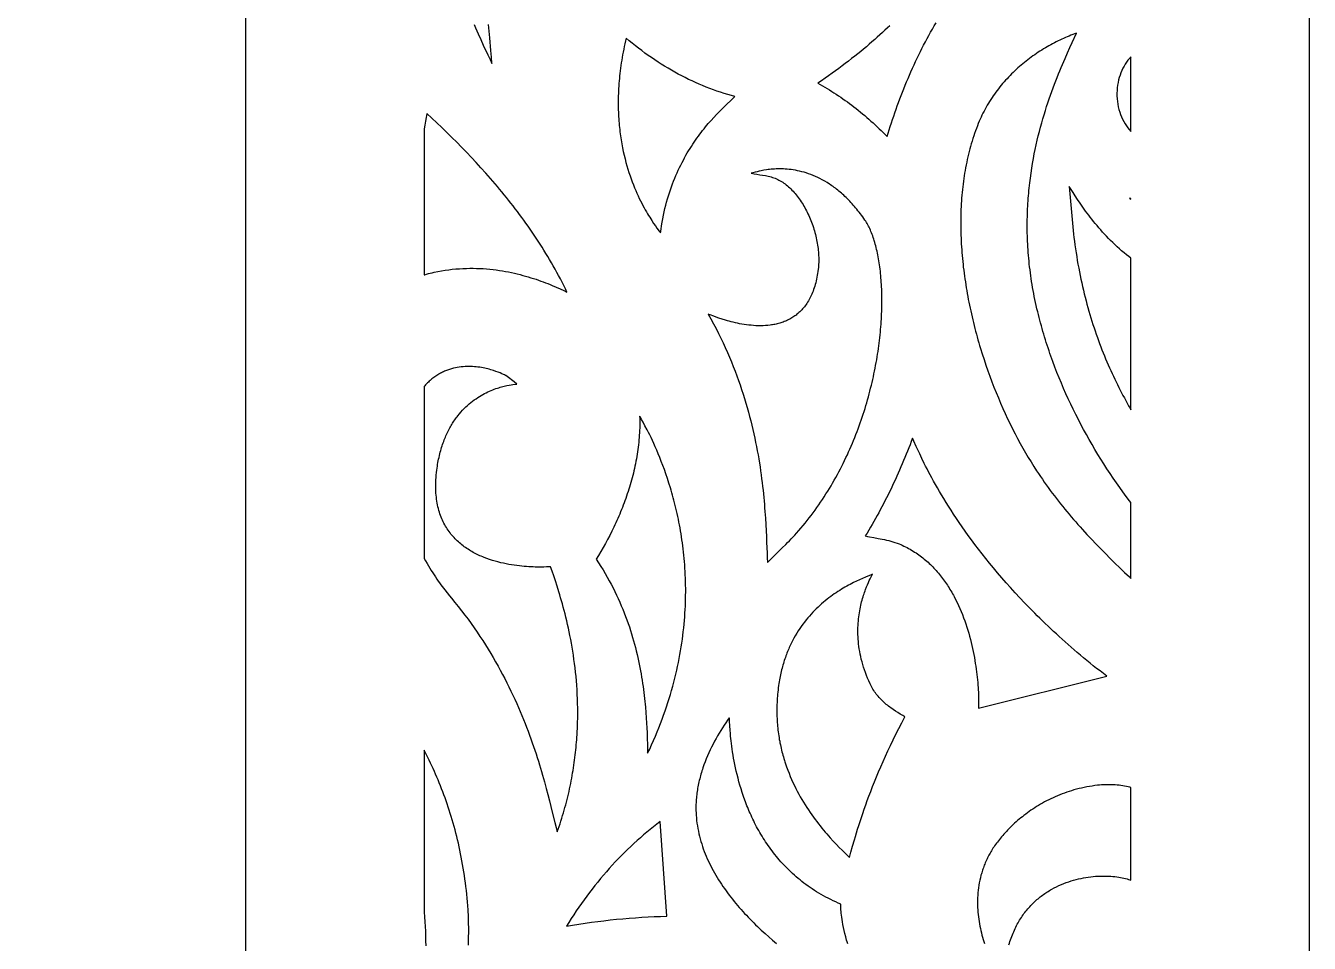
# Model space of a CAD drawing. Extents: x -750 to 750, y -1000 to 1000.
# Drawn here: x 462.2 to 750, y -590.3 to -384.6 of the extents above; entities that cross this region are included whole.
import ezdxf

# ---------------------------------------------------------------- set-up
doc = ezdxf.new("R2010")
doc.units = 0
doc.layers.add('LAYER_1', color=18, linetype='CONTINUOUS')

msp = doc.modelspace()

# ---------------------------------------------------------------- linework, layer by layer
at = {"layer": 'LAYER_1'}
msp.add_lwpolyline([(750, 1000), (750, -1000), (511.5, -1000), (511.5, -26.78, -0.552147), (473.91, 68.45, -0.070235), (474.88, 69.45, 0.182251), (510.5, 127.16, -0.489736), (485.57, 203.28, -0.214305), (489.06, 205.44, 1), (483.05, 250.67, -0.426497), (477.41, 255.17), (475.67, 274.46, -0.515467)], format="xyb", dxfattribs=at)
for points in [[(562.77, -384.37), (563.07, -385.08), (563.66, -386.43), (564.23, -387.72), (564.79, -388.94), (565.83, -391.16), (566.29, -392.17), (566.72, -393.09), (566.61, -391.65), (566.49, -390.2), (566.23, -387.29), (565.98, -384.37)], [(655.94, -384.6), (655.4, -385.11), (654.85, -385.63), (654.29, -386.15), (653.72, -386.68), (653.13, -387.2), (652.54, -387.73), (651.94, -388.25), (651.32, -388.78), (650.69, -389.31), (650.05, -389.84), (649.4, -390.38), (648.74, -390.91), (648.06, -391.45), (647.38, -391.99), (646.68, -392.53), (645.96, -393.08), (645.24, -393.62), (644.5, -394.17), (643.75, -394.72), (642.99, -395.28), (642.21, -395.83), (641.42, -396.39), (640.61, -396.95), (639.8, -397.51), (640.32, -397.8), (640.84, -398.09), (641.36, -398.39), (641.87, -398.7), (642.39, -399.01), (642.9, -399.32), (643.41, -399.65), (643.92, -399.98), (644.43, -400.31), (644.93, -400.65), (645.43, -401), (645.93, -401.35), (646.43, -401.7), (646.92, -402.07), (647.41, -402.43), (647.9, -402.81), (648.39, -403.18), (648.87, -403.57), (649.35, -403.96), (649.83, -404.35), (650.3, -404.75), (650.78, -405.15), (651.24, -405.56), (651.71, -405.98), (652.17, -406.4), (652.63, -406.82), (653.09, -407.25), (653.54, -407.69), (653.99, -408.12), (654.44, -408.57), (654.88, -409.02), (655.32, -409.47), (655.55, -408.71), (655.79, -407.94), (656.04, -407.18), (656.29, -406.41), (656.54, -405.64), (656.8, -404.87), (657.07, -404.1), (657.34, -403.33), (657.62, -402.56), (657.9, -401.79), (658.19, -401.02), (658.48, -400.25), (658.78, -399.49), (659.08, -398.72), (659.39, -397.95), (659.7, -397.19), (660.02, -396.43), (660.35, -395.67), (660.68, -394.91), (661.01, -394.15), (661.36, -393.4), (661.7, -392.65), (662.06, -391.9), (662.41, -391.16), (662.78, -390.42), (663.15, -389.68), (663.52, -388.95), (663.9, -388.22), (664.29, -387.5), (664.68, -386.78), (665.08, -386.07), (665.48, -385.36), (665.89, -384.66), (666.31, -383.96)], [(646.49, -590.42), (646.37, -590.01), (646.25, -589.62), (646.04, -588.84), (645.85, -588.11), (645.68, -587.41), (645.54, -586.74), (645.41, -586.11), (645.31, -585.52), (645.22, -584.97), (645.15, -584.45), (645.09, -583.98), (645.04, -583.54), (645.01, -583.14), (644.98, -582.79), (644.97, -582.47), (644.96, -582.2), (644.96, -581.78), (644.96, -581.53), (644.38, -581.28), (643.8, -581.03), (643.24, -580.76), (642.68, -580.49), (642.13, -580.22), (641.59, -579.94), (641.07, -579.65), (640.54, -579.35), (640.03, -579.05), (639.53, -578.75), (639.03, -578.44), (638.55, -578.12), (638.07, -577.8), (637.6, -577.47), (637.14, -577.14), (636.68, -576.8), (636.24, -576.46), (635.8, -576.11), (635.37, -575.76), (634.95, -575.4), (634.54, -575.04), (634.13, -574.67), (633.74, -574.3), (633.35, -573.93), (632.96, -573.56), (632.59, -573.17), (632.22, -572.79), (631.86, -572.4), (631.51, -572.01), (631.16, -571.62), (630.82, -571.22), (630.49, -570.82), (630.16, -570.42), (629.85, -570.02), (629.53, -569.61), (629.23, -569.2), (628.93, -568.79), (628.64, -568.38), (628.36, -567.96), (628.08, -567.54), (627.81, -567.13), (627.54, -566.71), (627.28, -566.28), (627.03, -565.86), (626.78, -565.44), (626.54, -565.01), (626.3, -564.59), (626.07, -564.16), (625.85, -563.73), (625.63, -563.31), (625.42, -562.88), (625.21, -562.45), (625.01, -562.02), (624.81, -561.6), (624.62, -561.17), (624.43, -560.74), (624.25, -560.32), (624.08, -559.89), (623.91, -559.46), (623.74, -559.04), (623.58, -558.62), (623.42, -558.2), (623.13, -557.36), (622.85, -556.52), (622.58, -555.7), (622.34, -554.88), (622.11, -554.08), (621.9, -553.28), (621.7, -552.49), (621.52, -551.72), (621.35, -550.97), (621.19, -550.22), (621.05, -549.5), (620.92, -548.79), (620.8, -548.1), (620.69, -547.42), (620.59, -546.77), (620.51, -546.14), (620.43, -545.54), (620.36, -544.95), (620.3, -544.39), (620.24, -543.86), (620.2, -543.35), (620.12, -542.43), (620.06, -541.62), (619.99, -540.4), (619.97, -540.01), (619.96, -539.87), (619.95, -539.77), (619.56, -540.31), (619.17, -540.86), (618.79, -541.43), (618.42, -542), (618.04, -542.59), (617.68, -543.19), (617.32, -543.79), (616.97, -544.41), (616.63, -545.03), (616.3, -545.67), (615.98, -546.31), (615.66, -546.96), (615.36, -547.61), (615.07, -548.27), (614.79, -548.94), (614.52, -549.62), (614.27, -550.3), (614.03, -550.99), (613.91, -551.33), (613.8, -551.68), (613.7, -552.03), (613.59, -552.38), (613.49, -552.73), (613.4, -553.08), (613.31, -553.43), (613.22, -553.78), (613.14, -554.13), (613.06, -554.49), (612.99, -554.84), (612.92, -555.2), (612.85, -555.56), (612.79, -555.91), (612.74, -556.27), (612.69, -556.63), (612.64, -556.99), (612.6, -557.35), (612.56, -557.71), (612.53, -558.07), (612.51, -558.43), (612.49, -558.79), (612.47, -559.15), (612.46, -559.51), (612.46, -559.87), (612.46, -560.23), (612.46, -560.59), (612.48, -560.95), (612.51, -561.56), (612.56, -562.17), (612.62, -562.77), (612.69, -563.37), (612.78, -563.96), (612.88, -564.55), (613, -565.14), (613.12, -565.73), (613.26, -566.31), (613.41, -566.88), (613.57, -567.45), (613.75, -568.02), (613.93, -568.59), (614.12, -569.15), (614.33, -569.7), (614.55, -570.26), (614.77, -570.81), (615.01, -571.35), (615.26, -571.89), (615.51, -572.43), (615.77, -572.96), (616.05, -573.49), (616.33, -574.01), (616.62, -574.53), (616.92, -575.05), (617.22, -575.56), (617.54, -576.07), (617.86, -576.57), (618.19, -577.07), (618.52, -577.56), (618.86, -578.05), (619.21, -578.54), (619.57, -579.02), (619.92, -579.5), (620.29, -579.97), (620.66, -580.44), (621.04, -580.91), (621.42, -581.37), (621.8, -581.82), (622.19, -582.27), (622.58, -582.72), (622.98, -583.16), (623.38, -583.6), (623.79, -584.03), (624.19, -584.46), (624.6, -584.88), (625.02, -585.3), (625.43, -585.72), (625.85, -586.13), (626.26, -586.53), (627.11, -587.33), (627.95, -588.1), (628.8, -588.86), (629.64, -589.6), (630.49, -590.32)], [(561.43, -590.75), (561.47, -589.8), (561.5, -588.83), (561.52, -587.85), (561.52, -586.86), (561.5, -585.86), (561.49, -585.36), (561.47, -584.85), (561.45, -584.34), (561.43, -583.83), (561.4, -583.31), (561.37, -582.79), (561.3, -581.91), (561.23, -581.03), (561.15, -580.16), (561.07, -579.3), (560.98, -578.44), (560.88, -577.59), (560.77, -576.74), (560.66, -575.91), (560.54, -575.08), (560.42, -574.25), (560.28, -573.43), (560.15, -572.62), (560, -571.81), (559.85, -571.01), (559.69, -570.22), (559.53, -569.43), (559.36, -568.65), (559.19, -567.88), (559.01, -567.11), (558.82, -566.35), (558.63, -565.59), (558.44, -564.84), (558.24, -564.1), (558.03, -563.36), (557.82, -562.63), (557.6, -561.91), (557.38, -561.19), (557.15, -560.48), (556.92, -559.77), (556.68, -559.07), (556.44, -558.38), (556.2, -557.69), (555.95, -557.01), (555.69, -556.33), (555.44, -555.66), (555.18, -555), (554.91, -554.34), (554.64, -553.68), (554.37, -553.04), (554.09, -552.4), (553.81, -551.76), (553.52, -551.13), (553.24, -550.51), (552.95, -549.9), (552.65, -549.28), (552.35, -548.68), (552.05, -548.08), (551.75, -547.49), (551.5, -547.01), (551.5, -582.92), (551.54, -583.33), (551.61, -584.39), (551.68, -585.46), (551.74, -586.53), (551.79, -587.6), (551.83, -588.68), (551.86, -589.76), (551.89, -590.84)], [(682.65, -590.68), (682.76, -590.29), (682.88, -589.9), (683.01, -589.52), (683.14, -589.15), (683.27, -588.78), (683.41, -588.41), (683.56, -588.05), (683.71, -587.7), (683.86, -587.36), (684.02, -587.02), (684.18, -586.68), (684.34, -586.35), (684.52, -586.03), (684.69, -585.72), (684.87, -585.4), (685.05, -585.1), (685.24, -584.8), (685.43, -584.5), (685.62, -584.22), (685.82, -583.93), (686.02, -583.65), (686.23, -583.38), (686.43, -583.11), (686.65, -582.85), (686.86, -582.59), (687.08, -582.34), (687.3, -582.1), (687.52, -581.86), (687.75, -581.62), (687.98, -581.39), (688.21, -581.16), (688.45, -580.94), (688.68, -580.72), (688.92, -580.51), (689.17, -580.31), (689.41, -580.1), (689.66, -579.91), (689.91, -579.72), (690.16, -579.53), (690.41, -579.35), (690.67, -579.17), (690.92, -578.99), (691.18, -578.82), (691.44, -578.66), (691.71, -578.5), (691.97, -578.34), (692.23, -578.19), (692.77, -577.9), (693.31, -577.63), (693.85, -577.37), (694.4, -577.13), (694.94, -576.91), (695.5, -576.7), (696.05, -576.51), (696.6, -576.33), (697.16, -576.16), (697.71, -576.01), (698.26, -575.88), (698.81, -575.76), (699.36, -575.65), (699.9, -575.55), (700.44, -575.47), (700.98, -575.4), (701.51, -575.34), (702.04, -575.29), (702.56, -575.26), (703.07, -575.24), (703.57, -575.22), (704.07, -575.22), (704.56, -575.23), (705.03, -575.24), (705.5, -575.27), (705.96, -575.31), (706.4, -575.35), (706.84, -575.4), (707.26, -575.46), (707.66, -575.53), (708.05, -575.61), (708.43, -575.69), (708.79, -575.78), (709.14, -575.88), (709.47, -575.98), (709.78, -576.09), (710, -576.18), (710, -555.37), (709.79, -555.31), (709.38, -555.22), (708.98, -555.14), (708.57, -555.06), (708.16, -554.99), (707.75, -554.93), (707.33, -554.88), (706.91, -554.84), (706.49, -554.8), (706.06, -554.77), (705.63, -554.76), (705.2, -554.75), (704.76, -554.75), (704.32, -554.76), (703.88, -554.78), (703.43, -554.8), (702.98, -554.84), (702.53, -554.89), (701.91, -554.96), (701.3, -555.05), (700.7, -555.15), (700.1, -555.26), (699.51, -555.37), (698.93, -555.5), (698.36, -555.64), (697.79, -555.78), (697.23, -555.94), (696.68, -556.1), (696.14, -556.27), (695.6, -556.45), (695.07, -556.64), (694.55, -556.83), (694.03, -557.03), (693.52, -557.24), (693.02, -557.46), (692.53, -557.68), (692.04, -557.91), (691.56, -558.14), (691.09, -558.38), (690.63, -558.63), (690.17, -558.88), (689.72, -559.14), (689.28, -559.4), (688.85, -559.66), (688.42, -559.93), (688, -560.21), (687.59, -560.48), (687.19, -560.76), (686.79, -561.05), (686.4, -561.34), (686.02, -561.62), (685.65, -561.92), (685.29, -562.21), (684.93, -562.51), (684.58, -562.81), (684.24, -563.11), (683.9, -563.41), (683.58, -563.71), (683.26, -564.01), (682.95, -564.31), (682.65, -564.62), (682.35, -564.92), (682.07, -565.22), (681.79, -565.52), (681.52, -565.83), (681.25, -566.13), (681, -566.42), (680.75, -566.72), (680.51, -567.02), (680.28, -567.31), (680.06, -567.6), (679.84, -567.89), (679.64, -568.17), (679.44, -568.46), (679.25, -568.73), (679.07, -569.01), (678.89, -569.28), (678.73, -569.55), (678.57, -569.81), (678.42, -570.07), (678.28, -570.32), (678.15, -570.57), (678, -570.85), (677.86, -571.12), (677.73, -571.4), (677.6, -571.68), (677.47, -571.96), (677.35, -572.24), (677.24, -572.53), (677.12, -572.81), (677.02, -573.09), (676.91, -573.37), (676.81, -573.65), (676.72, -573.93), (676.63, -574.21), (676.54, -574.49), (676.46, -574.77), (676.38, -575.06), (676.24, -575.62), (676.11, -576.18), (676, -576.74), (675.9, -577.3), (675.82, -577.86), (675.75, -578.42), (675.7, -578.97), (675.65, -579.53), (675.63, -580.08), (675.61, -580.63), (675.61, -581.18), (675.61, -581.72), (675.63, -582.26), (675.66, -582.8), (675.7, -583.34), (675.75, -583.87), (675.81, -584.4), (675.88, -584.92), (675.96, -585.44), (676.05, -585.96), (676.14, -586.47), (676.24, -586.97), (676.35, -587.47), (676.47, -587.97), (676.6, -588.46), (676.72, -588.94), (676.86, -589.42), (677, -589.89), (677.15, -590.35)]]:
    msp.add_lwpolyline(points, dxfattribs=at)
for points in [[(596.68, -388.02), (596.53, -388.65), (596.4, -389.28), (596.27, -389.9), (596.15, -390.51), (596.03, -391.12), (595.92, -391.73), (595.82, -392.34), (595.73, -392.93), (595.64, -393.53), (595.56, -394.12), (595.48, -394.7), (595.41, -395.29), (595.35, -395.86), (595.29, -396.43), (595.24, -397), (595.2, -397.57), (595.16, -398.13), (595.12, -398.68), (595.09, -399.23), (595.07, -399.78), (595.05, -400.32), (595.04, -400.85), (595.04, -401.39), (595.03, -401.92), (595.04, -402.44), (595.05, -402.96), (595.06, -403.47), (595.08, -403.98), (595.1, -404.49), (595.13, -404.99), (595.16, -405.49), (595.19, -405.98), (595.23, -406.47), (595.28, -406.95), (595.32, -407.43), (595.38, -407.9), (595.43, -408.37), (595.49, -408.83), (595.56, -409.29), (595.62, -409.75), (595.69, -410.2), (595.77, -410.65), (595.84, -411.09), (595.92, -411.53), (596.01, -411.96), (596.18, -412.81), (596.37, -413.64), (596.57, -414.46), (596.78, -415.25), (597, -416.03), (597.22, -416.79), (597.45, -417.53), (597.69, -418.25), (597.94, -418.95), (598.19, -419.63), (598.45, -420.29), (598.71, -420.94), (598.97, -421.56), (599.23, -422.17), (599.5, -422.75), (599.77, -423.32), (600.04, -423.87), (600.3, -424.4), (600.57, -424.91), (600.83, -425.4), (601.09, -425.87), (601.35, -426.32), (601.6, -426.75), (601.85, -427.16), (602.09, -427.55), (602.32, -427.92), (602.55, -428.27), (602.98, -428.91), (603.37, -429.48), (603.71, -429.96), (604.24, -430.68), (604.41, -430.91), (604.51, -431.07), (604.63, -430.25), (604.75, -429.44), (604.88, -428.65), (605.03, -427.87), (605.18, -427.1), (605.35, -426.34), (605.52, -425.6), (605.7, -424.86), (605.89, -424.14), (606.1, -423.44), (606.3, -422.74), (606.52, -422.06), (606.75, -421.38), (606.98, -420.72), (607.22, -420.07), (607.46, -419.43), (607.72, -418.81), (607.98, -418.19), (608.24, -417.59), (608.51, -416.99), (608.79, -416.41), (609.07, -415.84), (609.35, -415.28), (609.64, -414.73), (609.93, -414.19), (610.23, -413.66), (610.53, -413.14), (610.83, -412.63), (611.14, -412.13), (611.45, -411.65), (611.76, -411.17), (612.07, -410.7), (612.39, -410.24), (612.7, -409.8), (613.02, -409.36), (613.34, -408.93), (613.65, -408.51), (613.97, -408.1), (614.29, -407.7), (614.61, -407.31), (614.92, -406.93), (615.24, -406.56), (615.55, -406.19), (615.86, -405.84), (616.47, -405.16), (617.08, -404.51), (617.67, -403.9), (618.24, -403.32), (618.8, -402.77), (619.33, -402.26), (620.33, -401.32), (621.22, -400.5), (620.4, -400.28), (619.59, -400.04), (618.78, -399.8), (617.98, -399.54), (617.17, -399.26), (616.37, -398.98), (615.57, -398.68), (614.77, -398.37), (613.97, -398.04), (613.18, -397.71), (612.39, -397.36), (611.6, -397), (610.82, -396.63), (610.04, -396.24), (609.27, -395.85), (608.49, -395.44), (607.73, -395.02), (606.96, -394.59), (606.2, -394.15), (605.45, -393.69), (604.7, -393.23), (603.96, -392.75), (603.22, -392.26), (602.48, -391.76), (601.75, -391.25), (601.03, -390.73), (600.32, -390.2), (599.6, -389.66), (598.9, -389.11), (598.2, -388.54), (597.51, -387.97), (596.83, -387.39)], [(697.38, -386.45), (696.97, -386.6), (696.56, -386.76), (696.14, -386.92), (695.73, -387.09), (695.32, -387.27), (694.9, -387.45), (694.49, -387.63), (694.08, -387.83), (693.67, -388.02), (693.26, -388.23), (692.85, -388.44), (692.44, -388.65), (692.03, -388.87), (691.62, -389.1), (691.22, -389.33), (690.81, -389.57), (690.41, -389.81), (690.01, -390.06), (689.61, -390.31), (689.22, -390.57), (688.82, -390.83), (688.43, -391.1), (688.04, -391.37), (687.65, -391.65), (687.27, -391.94), (686.88, -392.23), (686.5, -392.53), (686.13, -392.83), (685.75, -393.13), (685.38, -393.44), (685.02, -393.76), (684.65, -394.08), (684.29, -394.41), (683.94, -394.74), (683.59, -395.08), (683.24, -395.42), (682.89, -395.77), (682.55, -396.12), (682.22, -396.48), (681.89, -396.84), (681.56, -397.21), (681.24, -397.58), (680.92, -397.96), (680.61, -398.34), (680.3, -398.73), (680, -399.12), (679.7, -399.52), (679.41, -399.92), (679.13, -400.32), (678.85, -400.73), (678.57, -401.15), (678.3, -401.57), (678.04, -402), (677.79, -402.43), (677.54, -402.86), (677.29, -403.3), (677.06, -403.75), (676.83, -404.19), (676.6, -404.65), (676.39, -405.11), (676.18, -405.57), (675.98, -406.04), (675.78, -406.51), (675.56, -407.07), (675.35, -407.63), (675.14, -408.19), (674.94, -408.76), (674.75, -409.33), (674.56, -409.91), (674.38, -410.48), (674.2, -411.07), (674.04, -411.65), (673.88, -412.24), (673.72, -412.83), (673.57, -413.42), (673.43, -414.02), (673.3, -414.61), (673.17, -415.22), (673.04, -415.82), (672.93, -416.43), (672.82, -417.04), (672.71, -417.65), (672.61, -418.26), (672.52, -418.88), (672.43, -419.49), (672.35, -420.12), (672.28, -420.74), (672.21, -421.36), (672.15, -421.99), (672.09, -422.62), (672.04, -423.25), (671.99, -423.88), (671.95, -424.51), (671.92, -425.15), (671.89, -425.79), (671.87, -426.42), (671.85, -427.06), (671.84, -427.7), (671.83, -428.35), (671.83, -428.99), (671.83, -429.64), (671.84, -430.28), (671.86, -430.93), (671.88, -431.58), (671.9, -432.23), (671.93, -432.88), (671.97, -433.53), (672.01, -434.18), (672.05, -434.83), (672.1, -435.48), (672.16, -436.14), (672.22, -436.79), (672.28, -437.44), (672.35, -438.1), (672.42, -438.75), (672.5, -439.41), (672.59, -440.06), (672.68, -440.72), (672.77, -441.37), (672.87, -442.03), (672.97, -442.68), (673.07, -443.34), (673.18, -443.99), (673.3, -444.65), (673.42, -445.3), (673.54, -445.96), (673.67, -446.61), (673.8, -447.26), (673.94, -447.91), (674.08, -448.56), (674.22, -449.21), (674.37, -449.86), (674.53, -450.51), (674.68, -451.16), (674.84, -451.81), (675.01, -452.45), (675.18, -453.1), (675.35, -453.74), (675.52, -454.38), (675.7, -455.02), (675.89, -455.66), (676.07, -456.3), (676.26, -456.93), (676.66, -458.2), (677.06, -459.46), (677.48, -460.71), (677.91, -461.96), (678.36, -463.2), (678.82, -464.42), (679.29, -465.64), (679.77, -466.85), (680.27, -468.04), (680.77, -469.23), (681.29, -470.4), (681.81, -471.57), (682.35, -472.72), (682.9, -473.85), (683.46, -474.97), (684.02, -476.08), (684.6, -477.17), (685.18, -478.25), (685.77, -479.31), (686.37, -480.36), (686.98, -481.39), (687.6, -482.4), (688.22, -483.39), (688.85, -484.37), (689.27, -485.01), (689.7, -485.65), (690.14, -486.28), (690.58, -486.91), (691.02, -487.54), (691.46, -488.16), (691.92, -488.77), (692.37, -489.38), (692.83, -489.99), (693.29, -490.59), (693.76, -491.19), (694.23, -491.78), (694.7, -492.37), (695.18, -492.96), (695.66, -493.54), (696.14, -494.12), (696.63, -494.7), (697.12, -495.27), (697.62, -495.84), (698.11, -496.4), (698.61, -496.97), (699.12, -497.53), (700.13, -498.64), (701.15, -499.73), (702.19, -500.82), (703.23, -501.9), (704.28, -502.96), (705.34, -504.02), (706.41, -505.07), (707.48, -506.12), (708.56, -507.16), (709.65, -508.19), (710, -508.52), (710, -491.52), (709.71, -491.14), (708.96, -490.14), (708.22, -489.12), (707.48, -488.1), (706.76, -487.07), (706.04, -486.03), (705.33, -484.98), (704.63, -483.92), (703.94, -482.85), (703.26, -481.78), (702.59, -480.7), (701.93, -479.61), (701.28, -478.51), (700.65, -477.4), (700.02, -476.28), (699.4, -475.16), (698.8, -474.03), (698.21, -472.89), (697.63, -471.75), (697.06, -470.6), (696.5, -469.44), (695.95, -468.27), (695.42, -467.1), (694.9, -465.92), (694.4, -464.73), (693.9, -463.53), (693.42, -462.33), (692.96, -461.13), (692.51, -459.91), (692.07, -458.69), (691.85, -458.08), (691.64, -457.47), (691.44, -456.85), (691.23, -456.24), (691.03, -455.62), (690.84, -455), (690.65, -454.38), (690.46, -453.75), (690.27, -453.13), (690.09, -452.5), (689.92, -451.88), (689.74, -451.25), (689.58, -450.62), (689.41, -449.99), (689.25, -449.36), (689.09, -448.72), (688.93, -448.04), (688.77, -447.35), (688.62, -446.67), (688.47, -445.99), (688.33, -445.32), (688.2, -444.64), (688.08, -443.97), (687.96, -443.3), (687.84, -442.64), (687.74, -441.97), (687.63, -441.31), (687.54, -440.65), (687.45, -439.99), (687.37, -439.34), (687.29, -438.69), (687.21, -438.04), (687.15, -437.39), (687.09, -436.75), (687.03, -436.11), (686.98, -435.47), (686.94, -434.83), (686.9, -434.2), (686.86, -433.57), (686.83, -432.94), (686.81, -432.32), (686.79, -431.69), (686.77, -431.08), (686.76, -430.46), (686.76, -429.85), (686.76, -429.23), (686.76, -428.63), (686.77, -428.02), (686.78, -427.42), (686.8, -426.82), (686.82, -426.22), (686.84, -425.63), (686.87, -425.04), (686.91, -424.45), (686.95, -423.87), (686.99, -423.29), (687.03, -422.71), (687.08, -422.13), (687.14, -421.56), (687.19, -420.99), (687.26, -420.43), (687.32, -419.86), (687.46, -418.75), (687.61, -417.64), (687.77, -416.55), (687.95, -415.48), (688.14, -414.41), (688.34, -413.36), (688.55, -412.33), (688.77, -411.3), (689, -410.3), (689.23, -409.3), (689.48, -408.32), (689.73, -407.36), (689.99, -406.4), (690.26, -405.47), (690.53, -404.55), (690.81, -403.64), (691.09, -402.75), (691.38, -401.87), (691.67, -401.01), (691.96, -400.16), (692.25, -399.34), (692.55, -398.52), (692.85, -397.72), (693.15, -396.94), (693.45, -396.18), (693.75, -395.43), (694.05, -394.7), (694.34, -393.99), (694.64, -393.29), (695.22, -391.94), (695.78, -390.67), (696.33, -389.47), (696.85, -388.34), (697.8, -386.3)], [(706.86, -399.72), (706.87, -400.36), (706.9, -400.99), (706.96, -401.61), (707.05, -402.22), (707.17, -402.82), (707.31, -403.4), (707.48, -403.97), (707.68, -404.53), (707.89, -405.07), (708.13, -405.59), (708.39, -406.09), (708.68, -406.58), (708.98, -407.04), (709.3, -407.49), (709.64, -407.91), (710, -408.31), (710, -391.55), (709.66, -391.93), (709.33, -392.33), (709.02, -392.75), (708.73, -393.19), (708.45, -393.65), (708.2, -394.13), (707.96, -394.63), (707.75, -395.14), (707.55, -395.67), (707.38, -396.21), (707.23, -396.77), (707.11, -397.33), (707.01, -397.92), (706.93, -398.51), (706.88, -399.11)], [(552, -405.16), (551.86, -406.03), (551.71, -406.88), (551.55, -407.73), (551.5, -407.99), (551.5, -440.46), (551.64, -440.42), (552.06, -440.3), (552.48, -440.19), (552.9, -440.09), (553.32, -439.99), (553.73, -439.89), (554.56, -439.72), (555.39, -439.57), (556.2, -439.44), (557.02, -439.32), (557.82, -439.22), (558.62, -439.14), (559.42, -439.08), (560.21, -439.04), (560.99, -439.01), (561.76, -438.99), (562.53, -438.99), (563.29, -439), (564.04, -439.03), (564.79, -439.07), (565.52, -439.13), (566.25, -439.19), (566.97, -439.27), (567.68, -439.36), (568.39, -439.46), (569.08, -439.57), (569.76, -439.69), (570.44, -439.81), (571.1, -439.95), (571.76, -440.09), (572.4, -440.24), (573.04, -440.4), (573.66, -440.57), (574.27, -440.73), (574.87, -440.91), (575.47, -441.09), (576.04, -441.27), (576.61, -441.46), (577.17, -441.65), (577.71, -441.84), (578.24, -442.03), (578.76, -442.23), (579.26, -442.43), (579.75, -442.62), (580.23, -442.82), (581.15, -443.21), (582.01, -443.59), (582.81, -443.96), (583.55, -444.31), (583.19, -443.57), (582.82, -442.83), (582.44, -442.09), (582.06, -441.36), (581.67, -440.63), (581.28, -439.9), (580.88, -439.18), (580.48, -438.47), (580.07, -437.75), (579.66, -437.05), (579.24, -436.34), (578.82, -435.65), (578.39, -434.95), (577.96, -434.26), (577.52, -433.57), (577.08, -432.89), (576.63, -432.21), (576.18, -431.54), (575.73, -430.87), (575.27, -430.2), (574.81, -429.54), (574.34, -428.88), (573.87, -428.22), (573.39, -427.57), (572.91, -426.92), (572.43, -426.28), (571.94, -425.64), (571.45, -425), (570.96, -424.37), (570.46, -423.74), (569.96, -423.11), (569.46, -422.49), (568.95, -421.87), (568.44, -421.26), (567.93, -420.65), (567.41, -420.04), (566.89, -419.43), (566.37, -418.83), (565.32, -417.64), (564.26, -416.46), (563.19, -415.29), (562.11, -414.14), (561.03, -412.99), (559.93, -411.86), (558.83, -410.74), (557.72, -409.64), (556.61, -408.54), (555.5, -407.46), (554.37, -406.39), (553.25, -405.32), (552.12, -404.27)], [(630.82, -416.7), (630.43, -416.72), (630.05, -416.73), (629.68, -416.76), (629.31, -416.79), (628.96, -416.83), (628.63, -416.87), (628.3, -416.91), (627.69, -417.01), (627.12, -417.11), (626.62, -417.22), (626.17, -417.33), (625.78, -417.44), (625.19, -417.6), (625, -417.66), (624.88, -417.69), (625.51, -417.8), (626.15, -417.91), (626.78, -418.01), (627.42, -418.11), (628.06, -418.22), (628.37, -418.29), (628.69, -418.36), (629, -418.43), (629.31, -418.52), (629.62, -418.61), (629.93, -418.71), (630.22, -418.81), (630.51, -418.93), (630.8, -419.06), (631.08, -419.21), (631.36, -419.36), (631.64, -419.52), (631.91, -419.7), (632.18, -419.88), (632.45, -420.08), (632.72, -420.28), (632.98, -420.5), (633.24, -420.72), (633.49, -420.95), (633.75, -421.2), (634, -421.45), (634.24, -421.71), (634.48, -421.97), (634.72, -422.25), (634.95, -422.53), (635.18, -422.82), (635.41, -423.12), (635.63, -423.43), (635.85, -423.74), (636.06, -424.06), (636.27, -424.38), (636.47, -424.71), (636.67, -425.05), (636.87, -425.39), (637.05, -425.74), (637.24, -426.09), (637.42, -426.44), (637.59, -426.8), (637.76, -427.17), (637.93, -427.54), (638.08, -427.91), (638.24, -428.29), (638.38, -428.67), (638.52, -429.05), (638.66, -429.43), (638.79, -429.82), (638.91, -430.21), (639.03, -430.6), (639.14, -430.99), (639.25, -431.39), (639.35, -431.78), (639.44, -432.18), (639.52, -432.58), (639.6, -432.98), (639.68, -433.37), (639.74, -433.77), (639.8, -434.17), (639.85, -434.57), (639.89, -434.96), (639.93, -435.36), (639.96, -435.75), (639.98, -436.14), (640, -436.54), (640, -436.92), (640, -437.31), (640, -437.69), (639.98, -438.08), (639.96, -438.45), (639.92, -438.83), (639.88, -439.2), (639.82, -439.67), (639.75, -440.12), (639.68, -440.56), (639.6, -441), (639.51, -441.42), (639.42, -441.83), (639.32, -442.24), (639.21, -442.63), (639.1, -443.01), (638.98, -443.38), (638.86, -443.74), (638.73, -444.1), (638.6, -444.44), (638.46, -444.77), (638.31, -445.1), (638.16, -445.41), (638, -445.72), (637.84, -446.02), (637.68, -446.3), (637.5, -446.58), (637.33, -446.85), (637.15, -447.12), (636.96, -447.37), (636.78, -447.61), (636.58, -447.85), (636.39, -448.08), (636.18, -448.3), (635.98, -448.51), (635.77, -448.72), (635.56, -448.92), (635.34, -449.11), (635.12, -449.29), (634.9, -449.46), (634.67, -449.63), (634.44, -449.79), (634.21, -449.95), (633.98, -450.09), (633.74, -450.23), (633.5, -450.37), (633.26, -450.49), (633.01, -450.61), (632.76, -450.73), (632.51, -450.84), (632.26, -450.94), (632.01, -451.03), (631.75, -451.12), (631.5, -451.21), (631.24, -451.29), (630.98, -451.36), (630.71, -451.43), (630.45, -451.49), (630.19, -451.55), (629.92, -451.6), (629.65, -451.65), (629.39, -451.69), (629.12, -451.73), (628.58, -451.79), (628.04, -451.83), (627.5, -451.86), (626.96, -451.87), (626.42, -451.87), (625.89, -451.85), (625.35, -451.82), (624.82, -451.77), (624.3, -451.72), (623.78, -451.65), (623.27, -451.58), (622.76, -451.5), (622.26, -451.41), (621.78, -451.31), (621.3, -451.21), (620.83, -451.1), (620.38, -450.99), (619.94, -450.87), (619.51, -450.75), (619.1, -450.63), (618.32, -450.39), (617.61, -450.16), (616.98, -449.94), (616.44, -449.74), (615.62, -449.42), (615.37, -449.32), (615.24, -449.27), (615.84, -450.35), (616.41, -451.42), (616.98, -452.5), (617.52, -453.57), (618.04, -454.64), (618.55, -455.7), (619.04, -456.77), (619.51, -457.83), (619.97, -458.88), (620.41, -459.94), (620.83, -460.99), (621.24, -462.03), (621.63, -463.07), (622, -464.11), (622.37, -465.14), (622.71, -466.17), (623.04, -467.19), (623.36, -468.21), (623.67, -469.22), (623.96, -470.22), (624.24, -471.22), (624.51, -472.22), (624.76, -473.2), (625, -474.18), (625.23, -475.15), (625.45, -476.12), (625.66, -477.07), (625.85, -478.02), (626.04, -478.96), (626.22, -479.89), (626.38, -480.82), (626.54, -481.73), (626.69, -482.64), (626.83, -483.53), (626.96, -484.42), (627.08, -485.3), (627.2, -486.16), (627.3, -487.02), (627.4, -487.87), (627.5, -488.7), (627.58, -489.53), (627.66, -490.34), (627.74, -491.14), (627.81, -491.93), (627.87, -492.71), (627.93, -493.48), (628.03, -494.97), (628.12, -496.42), (628.19, -497.81), (628.26, -499.14), (628.31, -500.42), (628.4, -502.79), (628.45, -503.88), (628.5, -504.91), (629.32, -504.1), (630.14, -503.29), (631.8, -501.68), (632.62, -500.87), (633.03, -500.46), (633.43, -500.05), (633.84, -499.63), (634.24, -499.21), (634.63, -498.78), (635.02, -498.35), (635.51, -497.79), (635.99, -497.23), (636.47, -496.67), (636.94, -496.1), (637.4, -495.53), (637.85, -494.95), (638.3, -494.37), (638.74, -493.78), (639.17, -493.19), (639.6, -492.6), (640.01, -492), (640.43, -491.4), (640.83, -490.8), (641.23, -490.19), (641.62, -489.58), (642.01, -488.97), (642.38, -488.36), (642.76, -487.74), (643.12, -487.12), (643.48, -486.49), (643.83, -485.87), (644.17, -485.24), (644.51, -484.61), (644.85, -483.98), (645.17, -483.34), (645.49, -482.71), (645.8, -482.07), (646.11, -481.43), (646.41, -480.79), (646.7, -480.14), (646.99, -479.5), (647.27, -478.86), (647.55, -478.21), (647.82, -477.56), (648.08, -476.91), (648.34, -476.26), (648.59, -475.61), (648.83, -474.96), (649.07, -474.31), (649.3, -473.66), (649.53, -473.01), (649.75, -472.36), (649.97, -471.71), (650.18, -471.06), (650.38, -470.41), (650.58, -469.76), (650.77, -469.11), (650.96, -468.46), (651.14, -467.81), (651.31, -467.16), (651.48, -466.51), (651.64, -465.87), (651.8, -465.22), (651.96, -464.58), (652.1, -463.94), (652.25, -463.29), (652.38, -462.65), (652.51, -462.02), (652.64, -461.38), (652.76, -460.75), (652.88, -460.12), (652.99, -459.49), (653.09, -458.86), (653.19, -458.23), (653.29, -457.61), (653.38, -456.99), (653.46, -456.37), (653.54, -455.76), (653.62, -455.15), (653.69, -454.54), (653.75, -453.93), (653.81, -453.33), (653.86, -452.73), (653.92, -452.13), (653.96, -451.54), (654, -450.95), (654.04, -450.37), (654.07, -449.79), (654.09, -449.21), (654.12, -448.64), (654.13, -448.07), (654.15, -447.51), (654.15, -446.95), (654.16, -446.39), (654.16, -445.84), (654.15, -445.3), (654.14, -444.76), (654.13, -444.22), (654.11, -443.69), (654.09, -443.17), (654.06, -442.65), (654.03, -442.13), (653.99, -441.62), (653.95, -441.12), (653.91, -440.62), (653.86, -440.13), (653.81, -439.65), (653.76, -439.17), (653.7, -438.69), (653.63, -438.23), (653.56, -437.77), (653.49, -437.31), (653.42, -436.87), (653.34, -436.43), (653.25, -436), (653.17, -435.57), (653.08, -435.15), (652.98, -434.74), (652.88, -434.34), (652.78, -433.94), (652.68, -433.55), (652.57, -433.17), (652.45, -432.79), (652.34, -432.43), (652.22, -432.07), (652.1, -431.72), (651.97, -431.38), (651.84, -431.05), (651.71, -430.72), (651.57, -430.41), (651.43, -430.1), (651.29, -429.8), (651.14, -429.51), (650.99, -429.23), (650.84, -428.96), (650.68, -428.7), (650.53, -428.45), (650.36, -428.21), (650.11, -427.83), (649.85, -427.47), (649.59, -427.11), (649.33, -426.76), (649.06, -426.42), (648.8, -426.09), (648.54, -425.76), (648.27, -425.44), (648.01, -425.13), (647.74, -424.82), (647.48, -424.53), (647.21, -424.23), (646.95, -423.95), (646.68, -423.67), (646.41, -423.4), (646.15, -423.14), (645.88, -422.88), (645.61, -422.63), (645.34, -422.39), (645.07, -422.15), (644.81, -421.92), (644.54, -421.69), (644.27, -421.47), (644, -421.26), (643.73, -421.05), (643.47, -420.85), (643.2, -420.66), (642.93, -420.47), (642.66, -420.29), (642.4, -420.11), (641.86, -419.77), (641.33, -419.45), (640.8, -419.16), (640.28, -418.88), (639.76, -418.62), (639.24, -418.39), (638.72, -418.17), (638.21, -417.97), (637.7, -417.78), (637.19, -417.62), (636.7, -417.47), (636.2, -417.33), (635.71, -417.21), (635.23, -417.11), (634.76, -417.02), (634.29, -416.94), (633.83, -416.87), (633.37, -416.82), (632.93, -416.77), (632.49, -416.74), (632.06, -416.72), (631.64, -416.7), (631.22, -416.7)], [(696.33, -422.28), (696.47, -423.92), (696.6, -425.56), (696.74, -427.21), (696.89, -428.85), (696.96, -429.67), (697.05, -430.49), (697.13, -431.31), (697.23, -432.12), (697.33, -432.94), (697.44, -433.75), (697.57, -434.64), (697.7, -435.51), (697.84, -436.38), (697.98, -437.24), (698.13, -438.09), (698.29, -438.94), (698.45, -439.78), (698.62, -440.61), (698.79, -441.44), (698.97, -442.26), (699.15, -443.07), (699.34, -443.88), (699.53, -444.68), (699.73, -445.47), (699.93, -446.26), (700.14, -447.04), (700.35, -447.81), (700.57, -448.57), (700.79, -449.33), (701.02, -450.09), (701.25, -450.83), (701.48, -451.58), (701.72, -452.31), (701.97, -453.04), (702.21, -453.76), (702.47, -454.47), (702.72, -455.18), (702.98, -455.88), (703.24, -456.58), (703.51, -457.27), (703.78, -457.95), (704.06, -458.63), (704.33, -459.3), (704.61, -459.97), (704.9, -460.62), (705.19, -461.28), (705.48, -461.92), (705.77, -462.57), (706.06, -463.2), (706.36, -463.83), (706.67, -464.45), (706.97, -465.07), (707.28, -465.68), (707.59, -466.28), (707.9, -466.88), (708.21, -467.48), (708.53, -468.06), (708.85, -468.65), (709.17, -469.22), (709.49, -469.79), (709.82, -470.36), (710, -470.68), (710, -436.73), (709.53, -436.37), (708.99, -435.94), (708.45, -435.5), (707.92, -435.05), (707.41, -434.6), (706.9, -434.15), (706.4, -433.68), (705.92, -433.22), (705.44, -432.75), (704.98, -432.28), (704.52, -431.81), (704.08, -431.33), (703.65, -430.86), (703.22, -430.38), (702.81, -429.91), (702.4, -429.43), (702.01, -428.96), (701.62, -428.48), (701.25, -428.01), (700.89, -427.55), (700.53, -427.08), (700.19, -426.63), (699.85, -426.17), (699.53, -425.72), (699.21, -425.28), (698.61, -424.41), (698.05, -423.58), (697.52, -422.78), (697.03, -422.02), (696.59, -421.3), (696.18, -420.63)], [(710, -423.5), (710, -423.35), (709.66, -423.26)], [(561.13, -461), (560.7, -461.01), (560.27, -461.04), (559.84, -461.08), (559.4, -461.14), (558.96, -461.21), (558.52, -461.29), (558.08, -461.4), (557.63, -461.52), (557.19, -461.65), (556.75, -461.81), (556.53, -461.89), (556.31, -461.98), (556.09, -462.07), (555.87, -462.17), (555.65, -462.28), (555.43, -462.39), (555.21, -462.5), (554.99, -462.62), (554.77, -462.75), (554.56, -462.88), (554.34, -463.01), (554.13, -463.15), (553.92, -463.3), (553.7, -463.45), (553.49, -463.61), (553.28, -463.78), (553.07, -463.95), (552.87, -464.13), (552.66, -464.31), (552.46, -464.5), (552.25, -464.7), (552.05, -464.9), (551.85, -465.11), (551.65, -465.33), (551.5, -465.5), (551.5, -503.95), (551.54, -504.02), (551.85, -504.59), (552.17, -505.14), (552.49, -505.68), (552.81, -506.21), (553.13, -506.72), (553.45, -507.22), (553.76, -507.71), (554.07, -508.18), (554.38, -508.64), (554.69, -509.09), (554.99, -509.51), (555.29, -509.93), (555.58, -510.33), (556.14, -511.08), (556.67, -511.76), (557.17, -512.38), (557.62, -512.94), (558.41, -513.88), (559.17, -514.83), (559.92, -515.78), (560.65, -516.73), (561.36, -517.68), (562.05, -518.64), (562.73, -519.59), (563.39, -520.54), (564.03, -521.5), (564.66, -522.45), (565.27, -523.41), (565.86, -524.36), (566.44, -525.31), (567, -526.26), (567.55, -527.21), (568.09, -528.15), (568.6, -529.1), (569.11, -530.04), (569.6, -530.98), (570.08, -531.91), (570.54, -532.84), (570.99, -533.77), (571.43, -534.69), (571.85, -535.61), (572.27, -536.52), (572.67, -537.43), (573.05, -538.34), (573.43, -539.23), (573.8, -540.13), (574.15, -541.01), (574.49, -541.89), (574.82, -542.76), (575.15, -543.63), (575.46, -544.49), (575.76, -545.34), (576.05, -546.18), (576.33, -547.02), (576.61, -547.84), (576.87, -548.66), (577.13, -549.47), (577.37, -550.27), (577.61, -551.05), (577.84, -551.83), (578.07, -552.6), (578.5, -554.11), (578.89, -555.57), (579.27, -556.98), (579.62, -558.34), (579.95, -559.65), (580.26, -560.91), (580.83, -563.25), (581.1, -564.34), (581.35, -565.35), (581.57, -564.74), (581.78, -564.12), (581.99, -563.51), (582.19, -562.9), (582.38, -562.29), (582.57, -561.68), (582.75, -561.07), (582.93, -560.46), (583.1, -559.86), (583.26, -559.25), (583.42, -558.65), (583.58, -558.05), (583.72, -557.45), (583.87, -556.85), (584, -556.25), (584.14, -555.66), (584.26, -555.07), (584.39, -554.47), (584.5, -553.88), (584.62, -553.3), (584.72, -552.71), (584.82, -552.12), (584.92, -551.54), (585.01, -550.96), (585.1, -550.38), (585.19, -549.8), (585.26, -549.23), (585.34, -548.65), (585.41, -548.08), (585.47, -547.51), (585.53, -546.94), (585.59, -546.38), (585.64, -545.81), (585.69, -545.25), (585.73, -544.69), (585.77, -544.13), (585.81, -543.58), (585.84, -543.03), (585.89, -541.93), (585.93, -540.84), (585.95, -539.75), (585.96, -538.68), (585.95, -537.62), (585.93, -536.57), (585.9, -535.53), (585.86, -534.5), (585.8, -533.48), (585.74, -532.47), (585.66, -531.47), (585.57, -530.49), (585.47, -529.51), (585.36, -528.55), (585.24, -527.6), (585.12, -526.66), (584.99, -525.74), (584.84, -524.83), (584.7, -523.93), (584.54, -523.04), (584.38, -522.17), (584.21, -521.31), (584.04, -520.47), (583.86, -519.64), (583.68, -518.82), (583.49, -518.02), (583.31, -517.23), (583.11, -516.46), (582.92, -515.71), (582.72, -514.97), (582.53, -514.24), (582.33, -513.54), (582.13, -512.84), (581.93, -512.17), (581.73, -511.51), (581.34, -510.25), (580.95, -509.05), (580.57, -507.93), (580.21, -506.88), (579.87, -505.9), (579.38, -505.92), (578.93, -505.94), (578.35, -505.96), (577.66, -505.96), (576.87, -505.96), (576.44, -505.95), (575.98, -505.93), (575.51, -505.91), (575.02, -505.89), (574.5, -505.85), (573.98, -505.81), (573.43, -505.76), (572.88, -505.7), (572.31, -505.63), (571.72, -505.55), (571.13, -505.46), (570.53, -505.36), (569.93, -505.24), (569.31, -505.12), (568.69, -504.98), (568.07, -504.82), (567.45, -504.65), (566.82, -504.47), (566.2, -504.26), (565.57, -504.04), (564.95, -503.81), (564.65, -503.68), (564.34, -503.55), (564.03, -503.42), (563.73, -503.28), (563.43, -503.14), (563.12, -502.99), (562.83, -502.83), (562.53, -502.67), (562.24, -502.51), (561.94, -502.34), (561.66, -502.17), (561.37, -501.98), (561.09, -501.8), (560.81, -501.61), (560.53, -501.41), (560.26, -501.21), (559.99, -501), (559.72, -500.78), (559.46, -500.56), (559.21, -500.34), (558.95, -500.1), (558.71, -499.86), (558.46, -499.62), (558.22, -499.37), (557.99, -499.11), (557.76, -498.84), (557.54, -498.57), (557.32, -498.29), (557.11, -498.01), (556.9, -497.72), (556.7, -497.42), (556.51, -497.11), (556.32, -496.8), (556.14, -496.48), (555.97, -496.15), (555.8, -495.81), (555.64, -495.47), (555.48, -495.12), (555.34, -494.76), (555.2, -494.4), (555.07, -494.02), (554.94, -493.64), (554.83, -493.25), (554.72, -492.85), (554.62, -492.45), (554.53, -492.03), (554.45, -491.61), (554.38, -491.18), (554.31, -490.74), (554.26, -490.3), (554.21, -489.84), (554.17, -489.37), (554.15, -488.9), (554.13, -488.42), (554.12, -487.93), (554.12, -487.43), (554.14, -486.92), (554.16, -486.4), (554.19, -485.87), (554.24, -485.33), (554.29, -484.79), (554.36, -484.23), (554.42, -483.8), (554.48, -483.38), (554.55, -482.97), (554.62, -482.56), (554.69, -482.16), (554.77, -481.76), (554.86, -481.37), (554.94, -480.99), (555.03, -480.61), (555.13, -480.24), (555.23, -479.87), (555.33, -479.51), (555.44, -479.16), (555.55, -478.81), (555.66, -478.46), (555.78, -478.13), (555.9, -477.8), (556.02, -477.47), (556.15, -477.15), (556.28, -476.84), (556.41, -476.53), (556.55, -476.22), (556.68, -475.92), (556.83, -475.63), (556.97, -475.34), (557.12, -475.06), (557.27, -474.78), (557.42, -474.51), (557.57, -474.24), (557.73, -473.98), (557.89, -473.73), (558.05, -473.47), (558.21, -473.23), (558.38, -472.98), (558.55, -472.75), (558.71, -472.51), (558.89, -472.28), (559.06, -472.06), (559.41, -471.63), (559.77, -471.21), (560.13, -470.82), (560.5, -470.43), (560.87, -470.07), (561.24, -469.72), (561.62, -469.39), (562, -469.08), (562.38, -468.78), (562.77, -468.49), (563.15, -468.22), (563.54, -467.97), (563.92, -467.72), (564.3, -467.5), (564.68, -467.28), (565.06, -467.08), (565.44, -466.88), (565.81, -466.71), (566.18, -466.54), (566.54, -466.38), (566.9, -466.23), (567.25, -466.1), (567.59, -465.97), (567.93, -465.86), (568.26, -465.75), (568.58, -465.65), (568.9, -465.56), (569.49, -465.4), (570.05, -465.28), (570.55, -465.17), (571, -465.09), (571.4, -465.03), (571.99, -464.96), (572.3, -464.93), (571.68, -464.45), (571.08, -463.96), (570.77, -463.72), (570.46, -463.49), (570.15, -463.26), (569.83, -463.05), (569.73, -462.99), (569.55, -462.89), (569.29, -462.77), (568.97, -462.62), (568.58, -462.45), (568.13, -462.28), (567.62, -462.09), (567.06, -461.9), (566.76, -461.81), (566.45, -461.72), (566.12, -461.63), (565.79, -461.54), (565.45, -461.46), (565.09, -461.38), (564.73, -461.31), (564.36, -461.24), (563.98, -461.18), (563.59, -461.13), (563.2, -461.08), (562.79, -461.05), (562.39, -461.02), (561.97, -461), (561.55, -460.99)], [(599.86, -472.64), (599.87, -473.17), (599.87, -473.71), (599.86, -474.24), (599.85, -474.78), (599.83, -475.32), (599.8, -475.85), (599.77, -476.39), (599.73, -476.92), (599.69, -477.46), (599.63, -478), (599.58, -478.53), (599.51, -479.06), (599.44, -479.6), (599.36, -480.13), (599.28, -480.66), (599.19, -481.2), (599.1, -481.73), (599, -482.26), (598.9, -482.79), (598.79, -483.32), (598.67, -483.84), (598.55, -484.37), (598.43, -484.89), (598.29, -485.42), (598.16, -485.94), (598.02, -486.46), (597.87, -486.98), (597.72, -487.5), (597.56, -488.02), (597.4, -488.53), (597.24, -489.05), (597.07, -489.56), (596.9, -490.07), (596.72, -490.58), (596.54, -491.08), (596.35, -491.59), (596.16, -492.09), (595.97, -492.59), (595.77, -493.09), (595.57, -493.58), (595.37, -494.08), (595.16, -494.57), (594.95, -495.06), (594.73, -495.54), (594.51, -496.03), (594.29, -496.51), (594.07, -496.99), (593.61, -497.94), (593.14, -498.87), (592.66, -499.8), (592.16, -500.71), (591.66, -501.61), (591.15, -502.49), (590.64, -503.37), (590.11, -504.22), (590.64, -505.02), (591.15, -505.82), (591.64, -506.62), (592.12, -507.42), (592.58, -508.23), (593.03, -509.03), (593.46, -509.83), (593.87, -510.64), (594.27, -511.44), (594.66, -512.24), (595.03, -513.04), (595.39, -513.84), (595.73, -514.64), (596.07, -515.43), (596.38, -516.23), (596.69, -517.02), (596.98, -517.81), (597.26, -518.6), (597.53, -519.38), (597.78, -520.17), (598.03, -520.94), (598.26, -521.72), (598.49, -522.49), (598.7, -523.25), (598.9, -524.02), (599.09, -524.77), (599.27, -525.53), (599.45, -526.27), (599.61, -527.02), (599.76, -527.75), (599.91, -528.48), (600.05, -529.21), (600.17, -529.93), (600.29, -530.64), (600.41, -531.34), (600.51, -532.04), (600.61, -532.73), (600.71, -533.41), (600.79, -534.09), (600.87, -534.76), (600.94, -535.42), (601.01, -536.07), (601.07, -536.71), (601.13, -537.34), (601.23, -538.58), (601.32, -539.77), (601.38, -540.93), (601.44, -542.04), (601.49, -543.11), (601.52, -544.13), (601.58, -546.03), (601.63, -547.71), (602.09, -546.75), (602.53, -545.78), (602.95, -544.82), (603.36, -543.87), (603.76, -542.92), (604.14, -541.97), (604.51, -541.03), (604.87, -540.08), (605.21, -539.15), (605.54, -538.21), (605.86, -537.29), (606.16, -536.36), (606.45, -535.44), (606.73, -534.52), (607, -533.61), (607.25, -532.7), (607.49, -531.8), (607.72, -530.9), (607.94, -530), (608.15, -529.11), (608.35, -528.22), (608.53, -527.34), (608.71, -526.47), (608.87, -525.59), (609.02, -524.73), (609.16, -523.86), (609.3, -523), (609.42, -522.15), (609.53, -521.3), (609.63, -520.46), (609.72, -519.62), (609.81, -518.79), (609.88, -517.96), (609.95, -517.14), (610, -516.32), (610.05, -515.51), (610.09, -514.71), (610.12, -513.9), (610.14, -513.11), (610.15, -512.32), (610.16, -511.54), (610.16, -510.76), (610.15, -509.99), (610.13, -509.22), (610.11, -508.46), (610.08, -507.71), (610.04, -506.96), (610, -506.22), (609.95, -505.48), (609.89, -504.75), (609.83, -504.03), (609.76, -503.31), (609.68, -502.6), (609.6, -501.9), (609.51, -501.2), (609.42, -500.51), (609.33, -499.83), (609.22, -499.15), (609.12, -498.48), (609.01, -497.82), (608.89, -497.16), (608.77, -496.51), (608.65, -495.87), (608.52, -495.24), (608.39, -494.61), (608.25, -493.99), (608.11, -493.37), (607.97, -492.77), (607.82, -492.17), (607.67, -491.58), (607.52, -490.99), (607.37, -490.42), (607.21, -489.85), (607.05, -489.29), (606.89, -488.74), (606.73, -488.19), (606.4, -487.12), (606.07, -486.09), (605.73, -485.09), (605.38, -484.12), (605.04, -483.18), (604.69, -482.28), (604.35, -481.41), (604.01, -480.58), (603.67, -479.78), (603.34, -479.02), (603.01, -478.29), (602.7, -477.61), (602.39, -476.95), (602.09, -476.34), (601.8, -475.77), (601.53, -475.23), (601.03, -474.27), (600.6, -473.48), (600.25, -472.85), (600, -472.39), (599.84, -472.1)], [(660.74, -477.81), (660.47, -478.53), (660.19, -479.25), (659.91, -479.97), (659.62, -480.68), (659.33, -481.39), (659.04, -482.11), (658.74, -482.81), (658.44, -483.52), (658.13, -484.22), (657.82, -484.92), (657.5, -485.62), (657.19, -486.32), (656.86, -487.01), (656.54, -487.7), (656.21, -488.39), (655.87, -489.07), (655.54, -489.75), (655.2, -490.43), (654.85, -491.11), (654.5, -491.78), (654.15, -492.45), (653.79, -493.12), (653.44, -493.78), (653.07, -494.44), (652.71, -495.1), (652.34, -495.75), (651.96, -496.4), (651.58, -497.05), (651.2, -497.69), (650.82, -498.33), (650.43, -498.97), (650.91, -499.08), (651.38, -499.18), (652.34, -499.36), (653.3, -499.54), (654.25, -499.71), (654.73, -499.81), (655.21, -499.91), (655.68, -500.02), (656.15, -500.14), (656.62, -500.28), (657.09, -500.42), (657.55, -500.59), (657.78, -500.67), (658.01, -500.77), (658.38, -500.92), (658.74, -501.09), (659.11, -501.26), (659.46, -501.43), (659.81, -501.61), (660.16, -501.79), (660.5, -501.98), (660.83, -502.18), (661.16, -502.38), (661.49, -502.59), (661.81, -502.8), (662.13, -503.01), (662.44, -503.23), (662.75, -503.46), (663.05, -503.69), (663.35, -503.92), (663.65, -504.16), (663.94, -504.4), (664.22, -504.65), (664.5, -504.9), (664.78, -505.15), (665.05, -505.41), (665.32, -505.67), (665.58, -505.94), (665.84, -506.21), (666.1, -506.48), (666.35, -506.76), (666.59, -507.04), (666.84, -507.33), (667.07, -507.61), (667.31, -507.9), (667.54, -508.2), (667.76, -508.49), (667.99, -508.79), (668.21, -509.1), (668.42, -509.4), (668.63, -509.71), (668.84, -510.02), (669.04, -510.33), (669.24, -510.65), (669.43, -510.96), (669.63, -511.28), (669.81, -511.61), (670, -511.93), (670.18, -512.26), (670.36, -512.58), (670.7, -513.24), (671.03, -513.91), (671.35, -514.58), (671.65, -515.26), (671.94, -515.94), (672.22, -516.63), (672.48, -517.32), (672.73, -518.01), (672.97, -518.71), (673.2, -519.4), (673.42, -520.09), (673.62, -520.79), (673.82, -521.48), (674, -522.17), (674.17, -522.86), (674.34, -523.54), (674.49, -524.23), (674.63, -524.9), (674.77, -525.57), (674.89, -526.24), (675.01, -526.9), (675.11, -527.55), (675.21, -528.19), (675.3, -528.83), (675.38, -529.45), (675.46, -530.07), (675.53, -530.67), (675.59, -531.26), (675.64, -531.84), (675.69, -532.41), (675.73, -532.96), (675.76, -533.5), (675.79, -534.03), (675.81, -534.54), (675.83, -535.03), (675.84, -535.5), (675.85, -535.96), (675.85, -536.4), (675.85, -536.82), (675.85, -537.22), (675.84, -537.6), (704.6, -530.45), (703.83, -529.86), (703.07, -529.26), (702.31, -528.67), (701.57, -528.07), (700.84, -527.48), (700.11, -526.88), (699.39, -526.29), (698.68, -525.7), (697.98, -525.1), (697.29, -524.51), (696.6, -523.92), (695.92, -523.33), (695.25, -522.73), (694.59, -522.14), (693.94, -521.55), (693.3, -520.96), (692.66, -520.38), (692.03, -519.79), (691.41, -519.2), (690.8, -518.62), (690.19, -518.03), (689.59, -517.45), (689, -516.87), (688.42, -516.29), (687.84, -515.71), (687.28, -515.13), (686.16, -513.99), (685.08, -512.84), (684.03, -511.71), (683, -510.58), (682.01, -509.47), (681.04, -508.36), (680.1, -507.26), (679.19, -506.17), (678.3, -505.09), (677.44, -504.03), (676.61, -502.97), (675.8, -501.93), (675.02, -500.9), (674.27, -499.89), (673.54, -498.89), (672.83, -497.9), (672.15, -496.93), (671.49, -495.98), (670.86, -495.04), (670.25, -494.12), (669.67, -493.22), (669.1, -492.33), (668.56, -491.47), (668.04, -490.62), (667.54, -489.79), (667.06, -488.99), (666.61, -488.2), (666.17, -487.44), (665.76, -486.7), (665.36, -485.98), (664.98, -485.28), (664.63, -484.61), (664.29, -483.96), (663.97, -483.34), (663.67, -482.74), (663.12, -481.62), (662.63, -480.61), (662.22, -479.72), (661.86, -478.94), (661.33, -477.75), (661.14, -477.35), (661.07, -477.2), (661.01, -477.08)], [(651.58, -507.76), (651.03, -507.98), (650.45, -508.22), (649.83, -508.49), (649.17, -508.79), (648.48, -509.11), (647.77, -509.46), (647.4, -509.65), (647.03, -509.84), (646.65, -510.05), (646.27, -510.26), (645.88, -510.48), (645.49, -510.71), (645.09, -510.95), (644.7, -511.19), (644.3, -511.45), (643.89, -511.71), (643.49, -511.99), (643.09, -512.27), (642.68, -512.57), (642.27, -512.87), (641.87, -513.19), (641.46, -513.51), (641.06, -513.85), (640.65, -514.2), (640.25, -514.55), (639.85, -514.92), (639.45, -515.3), (639.06, -515.69), (638.67, -516.1), (638.28, -516.51), (637.9, -516.94), (637.53, -517.38), (637.15, -517.83), (636.79, -518.3), (636.43, -518.77), (636.08, -519.26), (635.73, -519.77), (635.39, -520.28), (635.06, -520.81), (634.74, -521.36), (634.42, -521.91), (634.12, -522.49), (633.82, -523.07), (633.54, -523.67), (633.4, -523.98), (633.26, -524.29), (633.13, -524.6), (633, -524.92), (632.87, -525.24), (632.75, -525.56), (632.63, -525.89), (632.51, -526.22), (632.39, -526.55), (632.28, -526.89), (632.17, -527.24), (632.07, -527.58), (631.96, -527.93), (631.86, -528.29), (631.77, -528.65), (631.68, -529.01), (631.59, -529.38), (631.5, -529.75), (631.42, -530.12), (631.34, -530.5), (631.27, -530.88), (631.2, -531.27), (631.13, -531.66), (631.07, -532.06), (631, -532.54), (630.93, -533.02), (630.87, -533.5), (630.82, -533.98), (630.77, -534.45), (630.73, -534.92), (630.7, -535.39), (630.67, -535.85), (630.64, -536.32), (630.62, -536.78), (630.61, -537.23), (630.6, -537.69), (630.6, -538.14), (630.6, -538.59), (630.61, -539.04), (630.63, -539.48), (630.65, -539.92), (630.67, -540.36), (630.7, -540.79), (630.73, -541.23), (630.77, -541.65), (630.81, -542.08), (630.86, -542.51), (630.91, -542.93), (630.97, -543.35), (631.03, -543.76), (631.09, -544.17), (631.16, -544.59), (631.24, -544.99), (631.31, -545.4), (631.4, -545.8), (631.48, -546.2), (631.57, -546.59), (631.67, -546.99), (631.76, -547.38), (631.86, -547.77), (631.97, -548.15), (632.08, -548.53), (632.19, -548.91), (632.3, -549.29), (632.42, -549.66), (632.54, -550.04), (632.79, -550.77), (633.06, -551.49), (633.33, -552.2), (633.62, -552.9), (633.92, -553.59), (634.22, -554.27), (634.54, -554.93), (634.86, -555.59), (635.19, -556.23), (635.53, -556.86), (635.87, -557.48), (636.23, -558.09), (636.58, -558.68), (636.94, -559.27), (637.31, -559.84), (637.68, -560.4), (638.05, -560.95), (638.43, -561.49), (638.8, -562.02), (639.18, -562.53), (639.56, -563.03), (639.94, -563.52), (640.32, -564), (640.7, -564.47), (641.07, -564.93), (641.45, -565.37), (641.82, -565.8), (642.19, -566.22), (642.55, -566.63), (643.26, -567.41), (643.95, -568.14), (644.61, -568.82), (645.24, -569.45), (645.83, -570.04), (646.89, -571.06), (647.22, -569.86), (647.59, -568.54), (648.01, -567.1), (648.23, -566.34), (648.47, -565.55), (648.72, -564.74), (648.99, -563.89), (649.26, -563.03), (649.56, -562.13), (649.87, -561.21), (650.19, -560.27), (650.53, -559.3), (650.89, -558.31), (651.26, -557.29), (651.65, -556.25), (652.06, -555.19), (652.49, -554.1), (652.94, -553), (653.41, -551.87), (653.91, -550.72), (654.42, -549.56), (654.95, -548.37), (655.51, -547.16), (656.09, -545.94), (656.69, -544.69), (657.32, -543.43), (657.97, -542.15), (658.64, -540.86), (659.34, -539.54), (658.82, -539.23), (658.28, -538.92), (657.75, -538.59), (657.22, -538.25), (656.69, -537.9), (656.17, -537.53), (655.91, -537.34), (655.66, -537.15), (655.4, -536.95), (655.15, -536.75), (654.91, -536.54), (654.67, -536.33), (654.43, -536.11), (654.2, -535.89), (653.97, -535.66), (653.74, -535.43), (653.52, -535.19), (653.31, -534.94), (653.1, -534.69), (652.9, -534.43), (652.71, -534.17), (652.52, -533.9), (652.34, -533.62), (652.16, -533.33), (652, -533.04), (651.84, -532.74), (651.68, -532.42), (651.53, -532.11), (651.23, -531.48), (650.96, -530.86), (650.71, -530.24), (650.47, -529.62), (650.25, -529.01), (650.05, -528.41), (649.87, -527.81), (649.7, -527.21), (649.54, -526.62), (649.41, -526.04), (649.28, -525.46), (649.18, -524.89), (649.08, -524.32), (649, -523.76), (648.94, -523.21), (648.88, -522.66), (648.84, -522.12), (648.81, -521.59), (648.79, -521.06), (648.78, -520.54), (648.78, -520.03), (648.79, -519.53), (648.81, -519.03), (648.84, -518.54), (648.88, -518.06), (648.92, -517.59), (648.98, -517.13), (649.04, -516.67), (649.11, -516.23), (649.18, -515.79), (649.26, -515.36), (649.34, -514.94), (649.43, -514.53), (649.53, -514.14), (649.62, -513.75), (649.72, -513.37), (649.83, -513), (649.93, -512.64), (650.04, -512.29), (650.15, -511.95), (650.26, -511.63), (650.38, -511.31), (650.49, -511.01), (650.71, -510.43), (650.93, -509.91), (651.14, -509.43), (651.34, -509), (651.52, -508.63), (651.69, -508.3), (651.94, -507.82), (652.07, -507.57)], [(603.69, -563.6), (602.94, -564.18), (602.2, -564.78), (601.46, -565.39), (600.72, -566.01), (600, -566.64), (599.27, -567.28), (598.56, -567.94), (597.85, -568.6), (597.14, -569.28), (596.44, -569.96), (595.75, -570.66), (595.06, -571.36), (594.38, -572.08), (593.71, -572.81), (593.04, -573.54), (592.38, -574.28), (591.73, -575.04), (591.09, -575.8), (590.45, -576.57), (589.82, -577.35), (589.19, -578.14), (588.58, -578.94), (587.97, -579.75), (587.37, -580.56), (586.78, -581.39), (586.2, -582.22), (585.62, -583.06), (585.06, -583.9), (584.5, -584.76), (583.95, -585.62), (583.41, -586.49), (584.81, -586.25), (586.22, -586.02), (587.62, -585.81), (589.02, -585.6), (590.43, -585.42), (591.84, -585.24), (593.25, -585.08), (594.66, -584.93), (596.07, -584.8), (597.48, -584.68), (598.89, -584.57), (600.3, -584.48), (601.72, -584.4), (603.13, -584.33), (604.54, -584.28), (605.95, -584.24), (604.45, -563.02)]]:
    msp.add_lwpolyline(points, close=True, dxfattribs=at)

doc.saveas('drawing.dxf')
